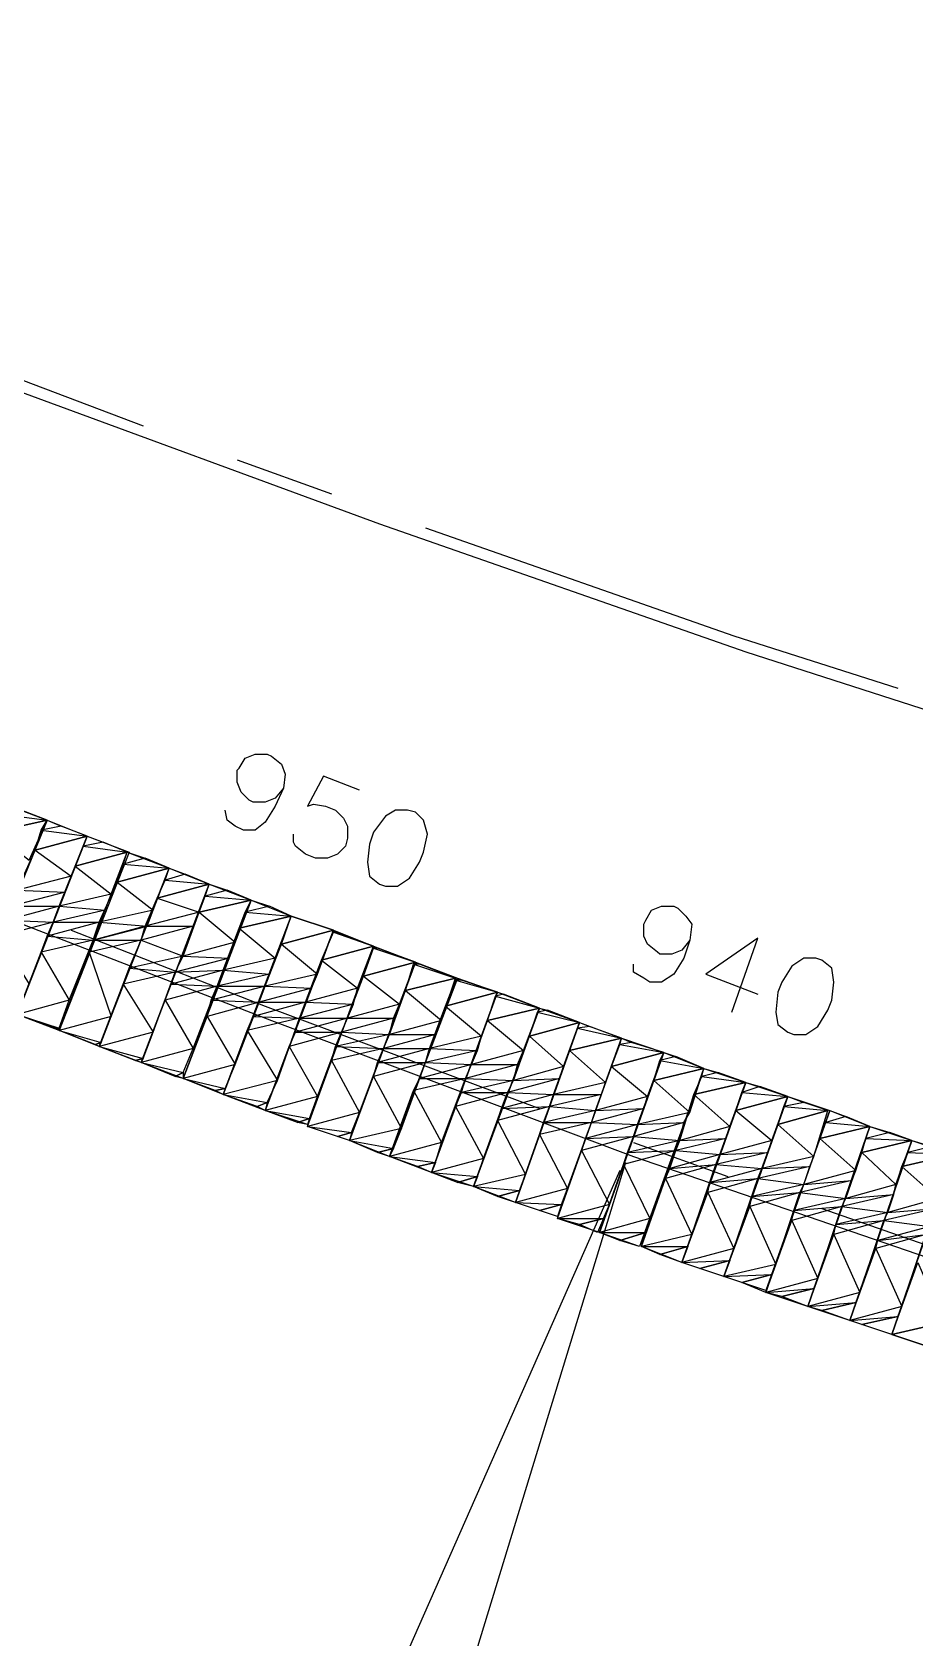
# Model space of a CAD drawing. Header units: millimetres. Extents: x 1 to 1188, y 1 to 840.
# Drawn here: x 484.2 to 512.2, y 513.1 to 564.1 of the extents above; entities that cross this region are included whole.
import ezdxf

# ---------------------------------------------------------------- set-up
doc = ezdxf.new("R2010")
doc.units = ezdxf.units.MM
doc.layers.add('GEOMETRY', color=7, linetype='Continuous')

msp = doc.modelspace()

# ---------------------------------------------------------------- linework, layer by layer
at = {"layer": 'GEOMETRY'}
for points in [[(46.616, 749.497), (449.588, 566.871), (460.827, 561.919), (472.193, 557.219), (483.623, 552.71), (495.18, 548.456), (506.801, 544.393), (518.484, 540.646), (530.295, 537.09), (542.106, 533.789), (554.044, 530.74), (565.982, 527.946), (578.047, 525.343), (590.113, 523.056), (602.241, 520.96), (614.433, 519.119), (626.626, 517.595), (638.817, 516.263), (651.072, 515.182), (663.392, 514.357), (675.647, 513.785)], [(40.203, 736.035), (457.652, 546.869), (468.891, 541.916), (480.257, 537.154), (491.752, 532.708), (503.244, 528.391), (514.865, 524.39), (526.613, 520.58), (538.36, 517.088), (550.234, 513.785), (562.109, 510.738), (574.11, 507.88), (586.176, 505.34), (598.241, 502.991), (610.369, 500.958), (622.497, 499.117), (634.69, 497.53), (646.945, 496.196), (659.201, 495.18), (671.456, 494.355), (683.776, 493.783)], [(472.892, 557.346), (483.496, 553.156), (487.688, 551.568)], [(490.671, 550.489), (493.656, 549.409)], [(496.641, 548.33), (506.419, 544.901), (511.627, 543.25)], [(492.132, 540.075), (491.878, 539.757), (491.56, 539.63), (491.18, 539.63), (491.053, 539.694), (490.798, 539.947), (490.671, 540.265), (490.671, 540.646), (490.735, 540.709), (490.926, 541.027), (491.243, 541.154), (491.623, 541.154), (491.752, 541.091), (492.069, 540.836), (492.195, 540.519), (492.132, 540.075), (491.878, 539.503), (491.56, 538.995), (491.243, 538.741), (490.863, 538.741), (490.608, 538.868), (490.354, 539.058), (490.291, 539.377)], [(494.545, 540.01), (493.402, 540.456), (492.894, 539.503), (493.084, 539.567), (493.466, 539.503), (493.783, 539.377), (494.038, 539.122), (494.164, 538.868), (494.164, 538.488), (494.101, 538.233), (493.846, 537.979), (493.529, 537.852), (493.148, 537.852), (492.831, 537.979), (492.514, 538.233), (492.45, 538.36), (492.45, 538.614)], [(491.116, 536.519), (488.957, 530.867)], [(505.022, 535.248), (504.769, 534.931), (504.452, 534.804), (504.07, 534.804), (504.006, 534.868), (503.689, 535.121), (503.563, 535.376), (503.563, 535.756), (503.626, 535.883), (503.816, 536.202), (504.133, 536.328), (504.515, 536.328), (504.642, 536.265), (504.895, 536.01), (505.085, 535.756), (505.022, 535.248), (504.832, 534.677), (504.515, 534.169), (504.133, 533.915), (503.753, 533.915), (503.563, 534.042), (503.244, 534.232), (503.244, 534.486)], [(485.402, 535.566), (491.56, 533.153), (500.26, 529.915)], [(485.402, 535.566), (491.56, 533.153), (500.26, 529.915)], [(506.356, 532.963), (507.181, 535.313), (505.531, 534.169), (507.181, 533.534)], [(504.197, 531.693), (502.165, 525.978)], [(503.244, 528.835), (506.229, 527.756)], [(503.244, 528.835), (506.229, 527.756)], [(502.801, 527.946), (486.164, 490.227)], [(502.991, 528.201), (490.418, 487.052)], [(509.214, 526.74), (514.484, 524.898), (524.264, 521.723)], [(509.214, 526.74), (514.484, 524.898), (524.264, 521.723)]]:
    msp.add_lwpolyline(points, dxfattribs=at)
for points in [[(483.306, 539.567), (484.639, 539.058), (482.353, 533.47), (481.083, 533.979)], [(484.639, 539.058), (485.909, 538.551), (483.686, 532.898), (482.353, 533.47)], [(483.179, 539.248), (484.639, 539.058), (482.925, 538.678)], [(482.925, 538.678), (484.639, 539.058)], [(484.639, 539.058), (484.639, 539.058), (484.639, 539.058), (484.639, 539.058), (482.925, 538.678), (484.639, 539.058), (485.083, 538.868), (484.448, 538.741)], [(484.639, 539.058), (482.925, 538.678), (484.068, 537.789)], [(483.814, 539.377), (483.179, 539.248), (484.639, 539.058)], [(496.069, 539.377), (495.689, 539.377), (495.37, 539.185), (494.99, 538.678), (494.863, 538.296), (494.798, 537.726), (494.863, 537.281), (495.18, 537.027), (495.37, 536.964), (495.752, 536.964), (496.132, 537.217), (496.451, 537.726), (496.577, 538.043), (496.704, 538.614), (496.577, 539.058), (496.323, 539.313)], [(485.909, 538.551), (487.243, 538.043), (485.02, 532.391), (483.686, 532.898)], [(484.448, 538.741), (485.909, 538.551), (484.258, 538.106)], [(484.258, 538.106), (485.909, 538.551)], [(485.909, 538.551), (485.909, 538.551), (485.909, 538.551), (485.909, 538.551), (484.258, 538.106), (485.909, 538.551), (486.417, 538.36), (485.782, 538.233)], [(485.909, 538.551), (484.258, 538.106), (485.402, 537.281)], [(485.083, 538.868), (484.448, 538.741), (485.909, 538.551)], [(484.258, 538.106), (485.402, 537.281), (483.686, 536.835)], [(487.179, 538.043), (488.513, 537.534), (486.29, 531.883), (485.02, 532.391)], [(485.782, 538.233), (487.179, 538.043), (485.528, 537.598)], [(485.528, 537.598), (487.179, 538.043)], [(487.179, 538.043), (487.179, 538.043), (487.179, 538.043), (487.179, 538.043), (485.528, 537.598), (487.179, 538.043), (487.751, 537.852), (487.052, 537.661)], [(487.179, 538.043), (485.528, 537.598), (486.671, 536.709)], [(486.417, 538.36), (485.782, 538.233), (487.179, 538.043)], [(485.528, 537.598), (486.671, 536.709), (485.02, 536.328)], [(488.513, 537.534), (489.782, 537.027), (487.623, 531.376), (486.29, 531.883)], [(487.052, 537.661), (488.513, 537.534), (486.861, 537.09)], [(486.861, 537.09), (488.513, 537.534)], [(488.513, 537.534), (488.513, 537.534), (488.513, 537.534), (488.513, 537.534), (486.861, 537.09), (488.513, 537.534), (489.02, 537.344), (488.385, 537.154)], [(488.513, 537.534), (486.861, 537.09), (488.005, 536.202)], [(487.751, 537.852), (487.052, 537.661), (488.513, 537.534)], [(485.402, 537.281), (483.686, 536.835), (485.21, 536.772)], [(486.861, 537.09), (488.005, 536.202), (486.29, 535.82)], [(489.782, 537.027), (491.116, 536.519), (488.957, 530.867), (487.623, 531.376)], [(488.385, 537.154), (489.782, 537.027), (488.131, 536.582)], [(488.131, 536.582), (489.782, 537.027)], [(489.782, 537.027), (489.782, 537.027), (489.782, 537.027), (489.782, 537.027), (488.131, 536.582), (489.782, 537.027), (490.354, 536.835), (489.656, 536.645)], [(489.782, 537.027), (488.131, 536.582), (489.465, 536.138)], [(489.02, 537.344), (488.385, 537.154), (489.782, 537.027)], [(483.686, 536.835), (485.21, 536.772), (483.496, 536.328), (483.686, 536.835), (482.035, 536.392), (483.496, 536.328)], [(485.21, 536.772), (483.496, 536.328), (485.02, 536.328)], [(486.671, 536.709), (485.02, 536.328), (486.481, 536.202)], [(488.131, 536.582), (489.465, 536.138), (487.751, 535.693)], [(491.116, 536.519), (492.385, 536.01), (490.227, 530.359), (488.957, 530.867)], [(489.656, 536.645), (491.116, 536.519), (489.465, 536.138)], [(489.465, 536.138), (491.116, 536.519)], [(491.116, 536.519), (491.116, 536.519), (491.116, 536.519), (491.116, 536.519), (489.465, 536.138), (491.116, 536.519), (491.688, 536.328), (490.926, 536.138)], [(491.116, 536.519), (489.465, 536.138), (490.608, 535.185)], [(490.354, 536.835), (489.656, 536.645), (491.116, 536.519)], [(483.369, 535.883), (484.83, 535.82), (483.115, 535.376)], [(483.496, 536.328), (485.02, 536.328), (483.369, 535.883)], [(485.02, 536.328), (486.481, 536.202), (484.83, 535.82), (485.02, 536.328), (483.369, 535.883), (484.83, 535.82)], [(486.481, 536.202), (484.83, 535.82), (486.29, 535.82)], [(488.005, 536.202), (486.29, 535.82), (487.814, 535.693)], [(489.465, 536.138), (487.751, 535.693), (489.275, 535.693)], [(489.465, 536.138), (490.608, 535.185), (488.957, 534.741)], [(492.385, 536.01), (493.719, 535.566), (491.56, 529.852), (490.227, 530.359)], [(490.926, 536.138), (492.385, 536.01), (490.735, 535.63)], [(490.735, 535.63), (492.385, 536.01)], [(492.385, 536.01), (492.385, 536.01), (492.385, 536.01), (492.385, 536.01), (490.735, 535.63)], [(492.385, 536.01), (490.735, 535.63), (491.878, 534.677)], [(491.688, 536.328), (490.926, 536.138), (492.385, 536.01)], [(492.385, 536.01), (493.719, 535.566), (492.069, 535.121)], [(493.719, 535.566), (492.385, 536.01)], [(484.83, 535.82), (483.115, 535.376), (484.068, 533.852)], [(484.639, 535.376), (486.1, 535.248), (484.448, 534.868)], [(484.83, 535.82), (486.29, 535.82), (484.639, 535.376)], [(486.29, 535.82), (487.814, 535.693), (486.1, 535.248), (486.29, 535.82), (484.639, 535.376), (486.1, 535.248)], [(487.751, 535.693), (486.1, 535.248), (487.751, 535.693), (486.1, 535.248), (487.814, 535.693)], [(487.751, 535.693), (489.275, 535.693), (487.623, 535.248), (487.751, 535.693), (486.1, 535.248), (487.623, 535.248)], [(489.275, 535.693), (487.623, 535.248), (488.957, 534.741)], [(490.735, 535.63), (491.878, 534.677), (490.227, 534.296)], [(493.719, 535.566), (494.99, 535.058), (492.894, 529.406), (491.56, 529.852)], [(492.069, 535.121), (493.719, 535.566)], [(493.719, 535.566), (493.719, 535.566), (493.719, 535.566), (493.719, 535.566), (492.069, 535.121)], [(493.719, 535.566), (492.069, 535.121), (493.211, 534.169)], [(493.719, 535.503), (494.99, 535.058), (493.339, 534.614)], [(493.719, 535.566), (493.783, 535.503), (493.719, 535.503)], [(493.783, 535.503), (493.719, 535.503), (494.99, 535.058)], [(484.448, 534.868), (485.338, 533.344), (483.686, 532.898)], [(486.1, 535.248), (484.448, 534.868), (485.338, 533.344)], [(485.972, 534.868), (486.671, 532.835), (485.02, 532.391)], [(486.1, 535.248), (487.623, 535.248), (485.972, 534.868)], [(487.623, 535.248), (485.972, 534.868), (486.671, 532.835)], [(487.623, 535.248), (488.957, 534.741), (487.243, 534.359)], [(490.608, 535.185), (488.957, 534.741), (490.418, 534.677)], [(492.069, 535.121), (493.211, 534.169), (491.56, 533.789)], [(494.99, 535.058), (496.323, 534.551), (494.228, 528.898), (492.894, 529.343)], [(493.339, 534.614), (494.99, 535.058)], [(494.99, 535.058), (494.99, 535.058), (494.99, 535.058), (494.99, 535.058), (493.339, 534.614)], [(494.99, 535.058), (493.339, 534.614), (494.481, 533.725)], [(494.99, 534.994), (496.323, 534.551), (494.672, 534.106)], [(494.99, 535.058), (495.117, 534.994), (494.99, 534.994)], [(495.117, 534.994), (494.99, 534.994), (496.323, 534.551)], [(487.243, 534.359), (488.703, 534.232), (487.052, 533.852)], [(488.957, 534.741), (490.418, 534.677), (488.703, 534.232), (488.957, 534.741), (487.243, 534.359), (488.703, 534.232)], [(490.418, 534.677), (488.703, 534.232), (490.227, 534.296)], [(491.878, 534.677), (490.227, 534.296), (491.688, 534.169)], [(493.339, 534.614), (494.481, 533.725), (492.831, 533.28)], [(496.323, 534.551), (497.656, 534.042), (495.497, 528.391), (494.228, 528.898)], [(494.672, 534.106), (496.323, 534.551)], [(496.323, 534.551), (496.323, 534.551), (496.323, 534.551), (496.323, 534.551), (494.672, 534.106)], [(496.323, 534.551), (494.672, 534.106), (495.815, 533.217)], [(496.259, 534.486), (497.593, 534.042), (496.006, 533.66)], [(496.323, 534.551), (496.451, 534.486), (496.259, 534.486)], [(496.451, 534.486), (496.259, 534.486), (497.593, 534.042)], [(509.023, 534.677), (508.642, 534.677), (508.26, 534.423), (507.944, 533.915), (507.817, 533.597), (507.753, 532.963), (507.817, 532.581), (508.134, 532.328), (508.325, 532.264), (508.706, 532.264), (509.086, 532.518), (509.404, 533.027), (509.531, 533.344), (509.594, 533.915), (509.531, 534.359), (509.214, 534.614)], [(487.052, 533.852), (488.005, 532.328), (486.29, 531.883)], [(488.703, 534.232), (487.052, 533.852), (488.005, 532.328)], [(488.577, 533.852), (490.036, 533.789), (488.385, 533.344)], [(488.703, 534.232), (490.227, 534.296), (488.577, 533.852)], [(490.227, 534.296), (491.688, 534.169), (490.036, 533.789), (490.227, 534.296), (488.577, 533.852), (490.036, 533.789)], [(491.688, 534.169), (490.036, 533.789), (491.56, 533.789)], [(493.211, 534.169), (491.56, 533.789), (493.021, 533.725)], [(494.672, 534.106), (495.815, 533.217), (494.164, 532.772)], [(497.656, 534.042), (498.927, 533.597), (496.831, 527.882), (495.497, 528.391)], [(496.006, 533.66), (497.593, 534.042)], [(497.593, 534.042), (496.006, 533.66)], [(497.593, 534.042), (496.006, 533.66), (497.148, 532.708)], [(497.593, 533.979), (498.927, 533.597), (497.276, 533.153)], [(497.656, 534.042), (497.783, 533.979), (497.593, 533.979)], [(497.783, 533.979), (497.593, 533.979), (498.927, 533.597)], [(485.338, 533.344), (483.686, 532.898), (485.02, 532.455)], [(488.385, 533.344), (489.275, 531.819), (487.623, 531.376)], [(490.036, 533.789), (488.385, 533.344), (489.275, 531.819)], [(489.846, 533.344), (491.37, 533.28), (489.719, 532.835)], [(490.036, 533.789), (491.56, 533.789), (489.846, 533.344)], [(491.56, 533.789), (493.021, 533.725), (491.37, 533.28), (491.56, 533.789), (489.846, 533.344), (491.37, 533.28)], [(493.021, 533.725), (491.37, 533.28), (492.831, 533.28)], [(494.481, 533.725), (492.831, 533.28), (494.355, 533.217)], [(496.006, 533.66), (497.148, 532.708), (495.497, 532.264)], [(498.927, 533.597), (500.26, 533.09), (498.165, 527.439), (496.831, 527.882)], [(497.276, 533.153), (498.927, 533.597)], [(498.927, 533.597), (498.927, 533.597), (498.927, 533.597), (498.927, 533.597), (497.276, 533.153)], [(498.927, 533.597), (497.276, 533.153), (498.419, 532.201)], [(498.864, 533.47), (500.26, 533.09), (498.609, 532.708)], [(498.927, 533.597), (499.117, 533.534), (498.864, 533.47)], [(499.117, 533.534), (498.864, 533.47), (500.26, 533.09)], [(483.686, 532.898), (485.02, 532.455), (484.893, 532.455)], [(486.671, 532.835), (485.02, 532.391), (486.354, 532.01)], [(489.719, 532.835), (490.608, 531.311), (488.957, 530.867)], [(491.37, 533.28), (489.719, 532.835), (490.608, 531.311)], [(491.18, 532.835), (492.64, 532.772), (490.989, 532.391)], [(491.37, 533.28), (492.831, 533.28), (491.18, 532.835)], [(492.831, 533.28), (494.355, 533.217), (492.64, 532.772), (492.831, 533.28), (491.18, 532.835), (492.64, 532.772)], [(494.355, 533.217), (492.64, 532.772), (494.164, 532.772)], [(495.815, 533.217), (494.164, 532.772), (495.625, 532.772)], [(497.276, 533.153), (498.419, 532.201), (496.768, 531.819)], [(500.26, 533.09), (501.53, 532.645), (499.498, 526.93), (498.165, 527.439)], [(498.609, 532.708), (500.26, 533.09)], [(500.26, 533.09), (500.26, 533.09), (500.26, 533.09), (500.26, 533.09), (498.609, 532.708)], [(500.26, 533.09), (498.609, 532.708), (499.752, 531.756)], [(500.196, 532.963), (501.53, 532.645), (499.943, 532.201)], [(500.26, 533.09), (500.514, 533.027), (500.196, 532.963)], [(500.514, 533.027), (500.196, 532.963), (501.53, 532.645)], [(484.893, 532.455), (485.02, 532.455), (485.02, 532.391)], [(485.02, 532.391), (486.354, 532.01), (486.164, 531.946)], [(488.005, 532.328), (486.29, 531.883), (487.688, 531.502)], [(490.989, 532.391), (491.942, 530.804), (490.227, 530.359)], [(492.64, 532.772), (490.989, 532.391), (491.942, 530.804)], [(492.514, 532.328), (493.973, 532.328), (492.322, 531.883)], [(493.973, 532.328), (492.322, 531.883), (493.211, 530.295)], [(492.64, 532.772), (494.164, 532.772), (492.514, 532.328)], [(494.164, 532.772), (495.625, 532.772), (493.973, 532.328), (494.164, 532.772), (492.514, 532.328), (493.973, 532.328)], [(493.973, 532.328), (495.497, 532.264), (493.783, 531.883)], [(495.625, 532.772), (493.973, 532.328), (495.497, 532.264)], [(497.148, 532.708), (495.497, 532.264), (496.958, 532.264)], [(498.609, 532.708), (499.752, 531.756), (498.102, 531.311)], [(501.53, 532.645), (502.864, 532.138), (500.831, 526.485), (499.498, 526.93)], [(499.943, 532.201), (501.53, 532.645)], [(501.53, 532.645), (501.53, 532.645), (501.53, 532.645), (501.53, 532.645), (499.943, 532.201)], [(501.53, 532.645), (499.943, 532.201), (501.022, 531.248)], [(501.467, 532.455), (502.864, 532.138), (501.213, 531.756)], [(501.53, 532.645), (501.847, 532.518), (501.467, 532.455)], [(501.847, 532.518), (501.467, 532.455), (502.864, 532.138)], [(486.164, 531.946), (486.354, 532.01), (486.29, 531.883)], [(486.29, 531.883), (487.688, 531.502), (487.433, 531.439)], [(489.275, 531.819), (487.623, 531.376), (488.957, 531.057)], [(492.322, 531.883), (493.211, 530.295), (491.56, 529.852)], [(493.783, 531.883), (495.307, 531.819), (493.656, 531.439)], [(495.307, 531.819), (493.656, 531.439), (494.545, 529.788)], [(495.497, 532.264), (496.958, 532.264), (495.307, 531.819), (495.497, 532.264), (493.783, 531.883), (495.307, 531.819)], [(495.307, 531.819), (496.768, 531.819), (495.117, 531.376)], [(496.768, 531.819), (498.292, 531.756), (496.641, 531.376), (496.768, 531.819), (495.117, 531.376), (496.641, 531.376)], [(496.958, 532.264), (495.307, 531.819), (496.768, 531.819)], [(498.419, 532.201), (496.768, 531.819), (498.292, 531.756)], [(499.943, 532.201), (501.022, 531.248), (499.434, 530.804)], [(502.864, 532.138), (504.197, 531.693), (502.165, 525.978), (500.831, 526.422)], [(501.213, 531.756), (502.864, 532.138)], [(502.864, 532.138), (502.864, 532.138), (502.864, 532.138), (502.864, 532.138), (501.213, 531.756)], [(502.864, 532.138), (501.213, 531.756), (502.356, 530.74)], [(502.801, 531.946), (504.197, 531.693), (502.546, 531.248)], [(502.864, 532.138), (503.181, 532.01), (502.801, 531.946)], [(503.181, 532.01), (502.801, 531.946), (504.197, 531.693)], [(487.433, 531.439), (487.688, 531.502), (487.623, 531.376)], [(487.623, 531.376), (488.957, 531.057), (488.703, 530.931)], [(490.608, 531.311), (488.957, 530.867), (490.291, 530.55)], [(493.656, 531.439), (494.545, 529.788), (492.894, 529.343)], [(495.117, 531.376), (496.641, 531.376), (494.99, 530.931)], [(496.641, 531.376), (494.99, 530.931), (495.879, 529.28)], [(496.641, 531.376), (498.102, 531.311), (496.451, 530.867)], [(498.102, 531.311), (499.561, 531.311), (497.91, 530.867), (498.102, 531.311), (496.451, 530.867), (497.91, 530.867)], [(498.292, 531.756), (496.641, 531.376), (498.102, 531.311)], [(499.561, 531.311), (497.91, 530.867), (499.434, 530.804)], [(499.752, 531.756), (498.102, 531.311), (499.561, 531.311)], [(501.213, 531.756), (502.356, 530.74), (500.705, 530.359)], [(504.197, 531.693), (505.467, 531.184), (503.435, 525.533), (502.165, 525.978)], [(502.546, 531.248), (504.197, 531.693)], [(504.197, 531.693), (504.197, 531.693), (504.197, 531.693), (504.197, 531.693), (502.546, 531.248)], [(504.197, 531.693), (502.546, 531.248), (503.689, 530.295)], [(504.07, 531.439), (505.467, 531.184), (503.88, 530.804)], [(504.197, 531.693), (504.578, 531.566), (504.07, 531.439)], [(504.578, 531.566), (504.07, 531.439), (505.467, 531.184)], [(488.703, 530.931), (488.957, 531.057), (488.957, 530.867)], [(488.957, 530.867), (490.291, 530.55), (489.973, 530.485)], [(491.942, 530.804), (490.227, 530.359), (491.623, 530.105)], [(494.99, 530.931), (495.879, 529.28), (494.228, 528.898)], [(496.451, 530.867), (497.91, 530.867), (496.259, 530.485)], [(497.91, 530.867), (496.259, 530.485), (497.148, 528.835)], [(497.91, 530.867), (499.434, 530.804), (497.783, 530.422)], [(499.434, 530.804), (500.895, 530.867), (499.244, 530.422), (499.434, 530.804), (497.783, 530.422), (499.244, 530.422)], [(500.895, 530.867), (499.244, 530.422), (500.705, 530.359)], [(501.022, 531.248), (499.434, 530.804), (500.895, 530.867)], [(502.546, 531.248), (503.689, 530.295), (502.039, 529.852)], [(503.88, 530.804), (505.022, 529.788), (503.371, 529.406)], [(505.467, 531.184), (506.801, 530.74), (504.769, 525.026), (503.498, 525.533)], [(503.88, 530.804), (505.467, 531.184)], [(505.467, 531.184), (505.467, 531.184), (505.467, 531.184), (505.467, 531.184), (503.88, 530.804)], [(505.467, 531.184), (503.88, 530.804), (505.022, 529.788)], [(505.404, 530.931), (506.801, 530.74), (505.15, 530.359)], [(505.467, 531.184), (505.911, 531.057), (505.404, 530.931)], [(505.911, 531.057), (505.404, 530.931), (506.801, 530.74)], [(489.973, 530.485), (490.291, 530.55), (490.227, 530.359)], [(490.227, 530.359), (491.623, 530.105), (491.306, 529.978)], [(493.211, 530.295), (491.56, 529.852), (492.957, 529.597)], [(496.259, 530.485), (497.148, 528.835), (495.497, 528.391)], [(497.783, 530.422), (499.244, 530.422), (497.593, 529.978)], [(499.244, 530.422), (497.593, 529.978), (498.482, 528.327)], [(499.244, 530.422), (500.705, 530.359), (499.054, 529.915)], [(500.705, 530.359), (502.229, 530.359), (500.578, 529.978), (500.705, 530.359), (499.054, 529.915), (500.578, 529.978)], [(502.229, 530.359), (500.578, 529.978), (502.039, 529.852)], [(502.356, 530.74), (500.705, 530.359), (502.229, 530.359)], [(503.689, 530.295), (502.039, 529.852), (503.563, 529.915)], [(505.15, 530.359), (506.293, 529.343), (504.705, 528.898)], [(506.801, 530.74), (508.134, 530.295), (506.102, 524.581), (504.769, 525.026)], [(505.15, 530.359), (506.801, 530.74)], [(506.801, 530.74), (506.801, 530.74), (506.801, 530.74), (506.801, 530.74), (505.15, 530.359)], [(506.801, 530.74), (505.15, 530.359), (506.293, 529.343)], [(508.134, 530.295), (509.468, 529.852), (507.435, 524.135), (506.102, 524.581)], [(506.673, 530.422), (508.134, 530.295), (506.483, 529.852)], [(506.483, 529.852), (508.134, 530.295)], [(508.134, 530.295), (508.134, 530.295), (508.134, 530.295), (508.134, 530.295), (506.483, 529.852)], [(508.134, 530.295), (506.483, 529.852), (507.627, 528.898)], [(506.801, 530.74), (507.245, 530.614), (506.673, 530.422)], [(507.245, 530.614), (506.673, 530.422), (508.134, 530.295)], [(508.134, 530.295), (508.642, 530.105), (508.007, 529.978)], [(491.306, 529.978), (491.623, 530.105), (491.56, 529.852)], [(491.56, 529.852), (492.957, 529.597), (492.577, 529.47)], [(494.545, 529.788), (492.894, 529.343), (494.291, 529.153)], [(497.593, 529.978), (498.482, 528.327), (496.831, 527.882)], [(499.054, 529.915), (500.578, 529.978), (498.927, 529.533)], [(500.578, 529.978), (498.927, 529.533), (499.816, 527.819)], [(500.578, 529.978), (502.039, 529.852), (500.388, 529.47)], [(502.039, 529.852), (503.563, 529.915), (501.91, 529.47), (502.039, 529.852), (500.388, 529.47), (501.91, 529.47)], [(503.563, 529.915), (501.91, 529.47), (503.371, 529.406)], [(505.022, 529.788), (503.371, 529.406), (504.832, 529.47)], [(506.483, 529.852), (507.627, 528.898), (505.976, 528.454)], [(509.468, 529.852), (510.738, 529.343), (508.769, 523.628), (507.435, 524.072)], [(508.007, 529.978), (509.404, 529.852), (507.817, 529.406)], [(507.817, 529.406), (509.404, 529.852)], [(509.404, 529.852), (507.817, 529.406)], [(509.404, 529.852), (507.817, 529.406), (508.959, 528.391)], [(508.642, 530.105), (508.007, 529.978), (509.404, 529.852)], [(509.468, 529.852), (509.976, 529.66), (509.341, 529.47)], [(492.577, 529.47), (492.957, 529.597), (492.894, 529.406)], [(492.894, 529.343), (494.291, 529.153), (493.846, 529.026)], [(495.879, 529.28), (494.228, 528.898), (495.625, 528.644)], [(498.927, 529.533), (499.816, 527.819), (498.165, 527.439)], [(500.388, 529.47), (501.91, 529.47), (500.26, 529.089)], [(501.91, 529.47), (500.26, 529.089), (501.148, 527.375)], [(501.91, 529.47), (503.371, 529.406), (501.72, 528.963)], [(503.371, 529.406), (504.832, 529.47), (503.244, 529.026), (503.371, 529.406), (501.72, 528.963), (503.244, 529.026)], [(504.832, 529.47), (503.244, 529.026), (504.705, 528.898)], [(506.293, 529.343), (504.705, 528.898), (506.166, 528.963)], [(507.817, 529.406), (508.959, 528.391), (507.308, 528.009)], [(510.738, 529.343), (512.071, 528.898), (510.103, 523.183), (508.769, 523.628)], [(509.341, 529.47), (510.738, 529.343), (509.151, 528.963)], [(509.151, 528.963), (510.738, 529.343)], [(510.738, 529.343), (510.738, 529.343), (510.738, 529.343), (510.738, 529.343), (509.151, 528.963)], [(510.738, 529.343), (509.151, 528.963), (510.293, 527.946)], [(509.976, 529.66), (509.341, 529.47), (510.738, 529.343)], [(510.738, 529.343), (511.372, 529.153), (510.61, 528.963)], [(493.846, 529.026), (494.291, 529.153), (494.228, 528.898)], [(494.228, 528.898), (495.625, 528.644), (495.117, 528.518)], [(497.148, 528.835), (495.497, 528.391), (496.958, 528.201)], [(500.26, 529.089), (501.148, 527.375), (499.498, 526.93)], [(501.72, 528.963), (503.244, 529.026), (501.594, 528.581)], [(503.244, 529.026), (501.594, 528.581), (502.482, 526.867)], [(503.244, 529.026), (504.705, 528.898), (503.054, 528.518)], [(504.705, 528.898), (506.166, 528.963), (504.578, 528.581), (504.705, 528.898), (503.054, 528.518), (504.578, 528.581)], [(506.166, 528.963), (504.578, 528.581), (505.976, 528.454)], [(507.627, 528.898), (505.976, 528.454), (507.498, 528.518)], [(509.151, 528.963), (510.293, 527.946), (508.642, 527.502)], [(512.071, 528.898), (513.405, 528.454), (511.435, 522.739), (510.103, 523.183)], [(510.61, 528.963), (512.071, 528.898), (510.483, 528.518)], [(510.483, 528.518), (512.071, 528.898)], [(512.071, 528.898), (512.071, 528.898), (512.071, 528.898), (512.071, 528.898), (510.483, 528.518)], [(512.071, 528.898), (510.483, 528.518), (511.564, 527.502)], [(511.372, 529.153), (510.61, 528.963), (512.071, 528.898)], [(512.071, 528.898), (512.706, 528.708), (511.944, 528.518)], [(495.117, 528.518), (495.625, 528.644), (495.497, 528.391)], [(495.497, 528.391), (496.958, 528.201), (496.386, 528.073)], [(498.482, 528.327), (496.831, 527.882), (498.292, 527.756)], [(501.594, 528.581), (502.482, 526.867), (500.831, 526.422)], [(503.054, 528.518), (504.578, 528.581), (502.927, 528.136)], [(504.578, 528.581), (502.927, 528.136), (503.753, 526.422)], [(504.578, 528.581), (505.976, 528.454), (504.388, 528.009)], [(505.976, 528.454), (507.498, 528.518), (505.848, 528.136), (505.976, 528.454), (504.388, 528.009), (505.848, 528.136)], [(507.498, 528.518), (505.848, 528.136), (507.308, 528.009)], [(508.959, 528.391), (507.308, 528.009), (508.832, 528.073)], [(510.483, 528.518), (511.564, 527.502), (509.976, 527.057)], [(513.405, 528.454), (514.739, 528.009), (512.769, 522.294), (511.435, 522.739)], [(511.944, 528.518), (513.405, 528.454), (511.754, 528.073)], [(511.754, 528.073), (513.405, 528.454)], [(513.405, 528.454), (513.405, 528.454), (513.405, 528.454), (513.405, 528.454), (511.754, 528.073)], [(513.405, 528.454), (511.754, 528.073), (512.896, 527.057)], [(512.706, 528.708), (511.944, 528.518), (513.405, 528.454)], [(496.386, 528.073), (496.958, 528.201), (496.831, 527.882)], [(496.831, 527.882), (498.292, 527.756), (497.656, 527.565)], [(497.656, 527.565), (498.292, 527.756), (498.165, 527.439)], [(499.816, 527.819), (498.165, 527.439), (499.626, 527.31)], [(502.927, 528.136), (503.753, 526.422), (502.165, 525.978)], [(504.388, 528.009), (505.848, 528.136), (504.26, 527.692)], [(505.848, 528.136), (504.26, 527.692), (505.085, 525.914)], [(505.848, 528.136), (507.308, 528.009), (505.657, 527.565)], [(507.308, 528.009), (508.832, 528.073), (507.181, 527.692), (507.308, 528.009), (505.657, 527.565), (507.181, 527.692)], [(508.832, 528.073), (507.181, 527.692), (508.642, 527.502)], [(510.293, 527.946), (508.642, 527.502), (510.166, 527.629)], [(511.754, 528.073), (512.896, 527.057), (511.309, 526.613)], [(498.165, 527.439), (499.626, 527.31), (498.927, 527.12)], [(498.927, 527.12), (499.626, 527.31), (499.498, 526.93)], [(501.148, 527.375), (499.498, 526.93), (500.958, 526.867)], [(504.26, 527.692), (505.085, 525.914), (503.498, 525.533)], [(505.594, 527.247), (506.419, 525.469), (504.769, 525.026)], [(505.657, 527.565), (507.181, 527.692), (505.594, 527.247)], [(507.181, 527.692), (505.594, 527.247), (506.419, 525.469)], [(506.991, 527.12), (508.515, 527.247), (506.928, 526.803)], [(508.515, 527.247), (506.928, 526.803), (507.753, 524.961)], [(507.181, 527.692), (508.642, 527.502), (506.991, 527.12)], [(508.642, 527.502), (510.166, 527.629), (508.515, 527.247), (508.642, 527.502), (506.991, 527.12), (508.515, 527.247)], [(508.515, 527.247), (509.976, 527.057), (508.325, 526.677)], [(510.166, 527.629), (508.515, 527.247), (509.976, 527.057)], [(511.564, 527.502), (509.976, 527.057), (511.5, 527.184)], [(499.498, 526.93), (500.958, 526.867), (500.26, 526.677)], [(500.26, 526.677), (500.958, 526.867), (500.831, 526.485)], [(502.482, 526.867), (500.831, 526.422), (502.292, 526.422)], [(506.928, 526.803), (507.753, 524.961), (506.102, 524.581)], [(508.325, 526.677), (509.848, 526.803), (508.26, 526.358)], [(509.848, 526.803), (508.26, 526.358), (509.086, 524.517)], [(509.976, 527.057), (511.5, 527.184), (509.848, 526.803), (509.976, 527.057), (508.325, 526.677), (509.848, 526.803)], [(509.848, 526.803), (511.309, 526.613), (509.658, 526.231)], [(511.309, 526.613), (512.833, 526.74), (511.182, 526.358), (511.309, 526.613), (509.658, 526.231), (511.182, 526.358)], [(511.5, 527.184), (509.848, 526.803), (511.309, 526.613)], [(512.833, 526.74), (511.182, 526.358), (512.643, 526.168)], [(512.896, 527.057), (511.309, 526.613), (512.833, 526.74)], [(500.831, 526.422), (502.292, 526.422), (501.53, 526.231)], [(501.53, 526.231), (502.292, 526.422), (502.102, 525.978)], [(503.753, 526.422), (502.165, 525.978), (503.626, 525.978)], [(508.26, 526.358), (509.086, 524.517), (507.435, 524.072)], [(509.658, 526.231), (511.182, 526.358), (509.594, 525.914)], [(511.182, 526.358), (509.594, 525.914), (510.42, 524.072)], [(511.182, 526.358), (512.643, 526.168), (510.992, 525.723)], [(512.643, 526.168), (514.167, 526.295), (512.516, 525.914), (512.643, 526.168), (510.992, 525.723), (512.516, 525.914)], [(502.165, 525.978), (503.626, 525.978), (502.801, 525.723)], [(502.801, 525.723), (503.626, 525.978), (503.435, 525.533)], [(505.085, 525.914), (503.498, 525.533), (504.959, 525.533)], [(509.594, 525.914), (510.42, 524.072), (508.769, 523.628)], [(510.992, 525.723), (512.516, 525.914), (510.928, 525.469)], [(512.516, 525.914), (510.928, 525.469), (511.754, 523.628)], [(503.498, 525.533), (504.959, 525.533), (504.07, 525.279)], [(504.07, 525.279), (504.959, 525.533), (504.769, 525.026)], [(506.419, 525.469), (504.769, 525.026), (506.293, 525.089)], [(510.928, 525.469), (511.754, 523.628), (510.103, 523.183)], [(504.769, 525.026), (506.293, 525.089), (505.34, 524.834)], [(505.34, 524.834), (506.293, 525.089), (506.102, 524.581)], [(507.753, 524.961), (506.102, 524.581), (507.627, 524.644)], [(512.261, 525.026), (513.088, 523.12), (511.435, 522.739)], [(506.102, 524.581), (507.627, 524.644), (506.673, 524.39)], [(506.673, 524.39), (507.627, 524.644), (507.435, 524.072)], [(509.086, 524.517), (507.435, 524.072), (508.959, 524.2)], [(507.435, 524.072), (508.959, 524.2), (507.944, 523.945)], [(507.944, 523.945), (508.959, 524.2), (508.769, 523.628)], [(510.42, 524.072), (508.769, 523.628), (510.293, 523.755)], [(508.769, 523.628), (510.293, 523.755), (509.214, 523.502)], [(509.214, 523.502), (510.293, 523.755), (510.103, 523.183)], [(511.754, 523.628), (510.103, 523.183), (511.627, 523.31)], [(510.103, 523.183), (511.627, 523.31), (510.483, 523.056)], [(510.483, 523.056), (511.627, 523.31), (511.435, 522.739)], [(512.769, 522.294), (511.435, 522.739), (512.769, 522.294), (511.435, 522.739), (513.088, 523.12)]]:
    msp.add_lwpolyline(points, close=True, dxfattribs=at)

doc.saveas('drawing.dxf')
